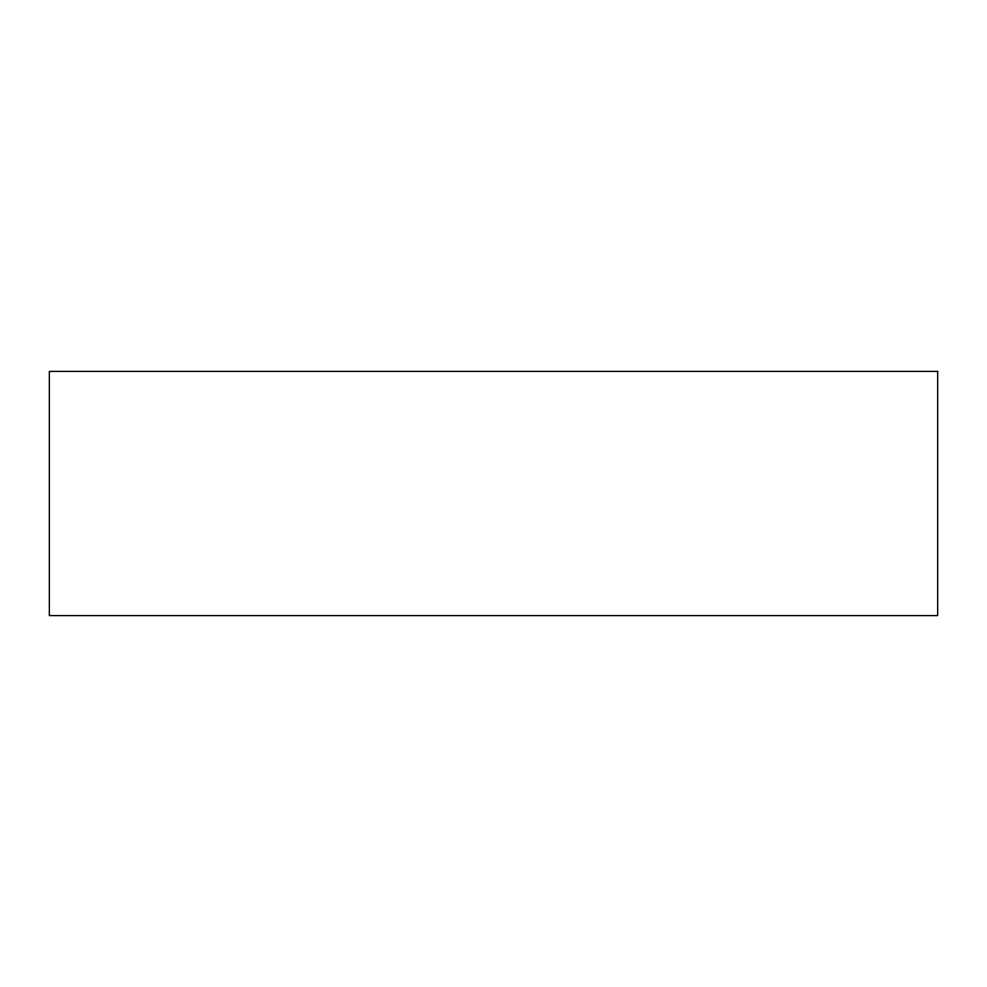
<?xml version="1.0" encoding="UTF-8"?>
<svg xmlns="http://www.w3.org/2000/svg" width="987" height="987" viewBox="0 0 987 987"><rect width="100%" height="100%" fill="white"/><g stroke="black" fill="none" stroke-linecap="round" stroke-linejoin="round"><path stroke-width="1.48" d="M937.65 371.408L49.35 371.408L49.35 615.592L937.65 615.592L937.65 371.408"/></g></svg>
